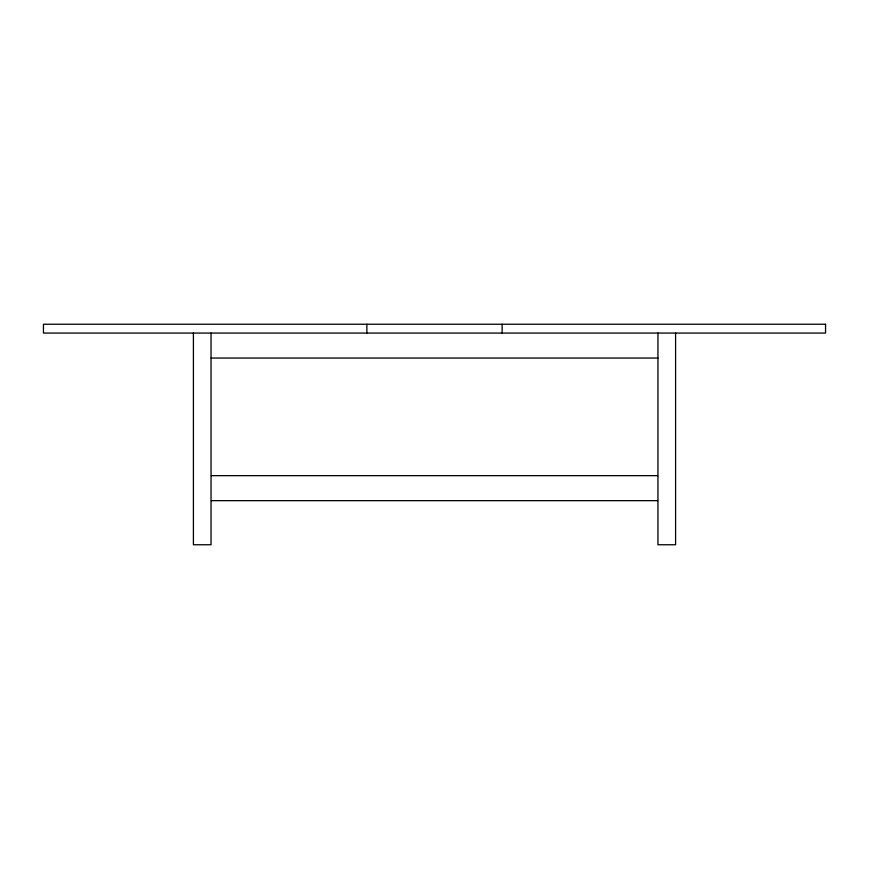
<?xml version="1.0" encoding="UTF-8"?>
<svg xmlns="http://www.w3.org/2000/svg" width="869" height="869" viewBox="0 0 869 869"><rect width="100%" height="100%" fill="white"/><g stroke="black" fill="none" stroke-linecap="round" stroke-linejoin="round"><path stroke-width="1.3" d="M211.048 358.05L657.952 358.05M211.319 475.658L657.681 475.658M211.319 500.653L657.681 500.653M675.593 333.066L675.593 544.754L657.952 544.754L657.952 333.066M502.13 324.246L502.13 333.066M366.87 324.246L366.87 333.066M211.048 333.066L211.048 544.754L193.407 544.754L193.407 333.066M825.55 324.246L43.45 324.246L43.45 333.066L825.55 333.066L825.55 324.246"/></g></svg>
